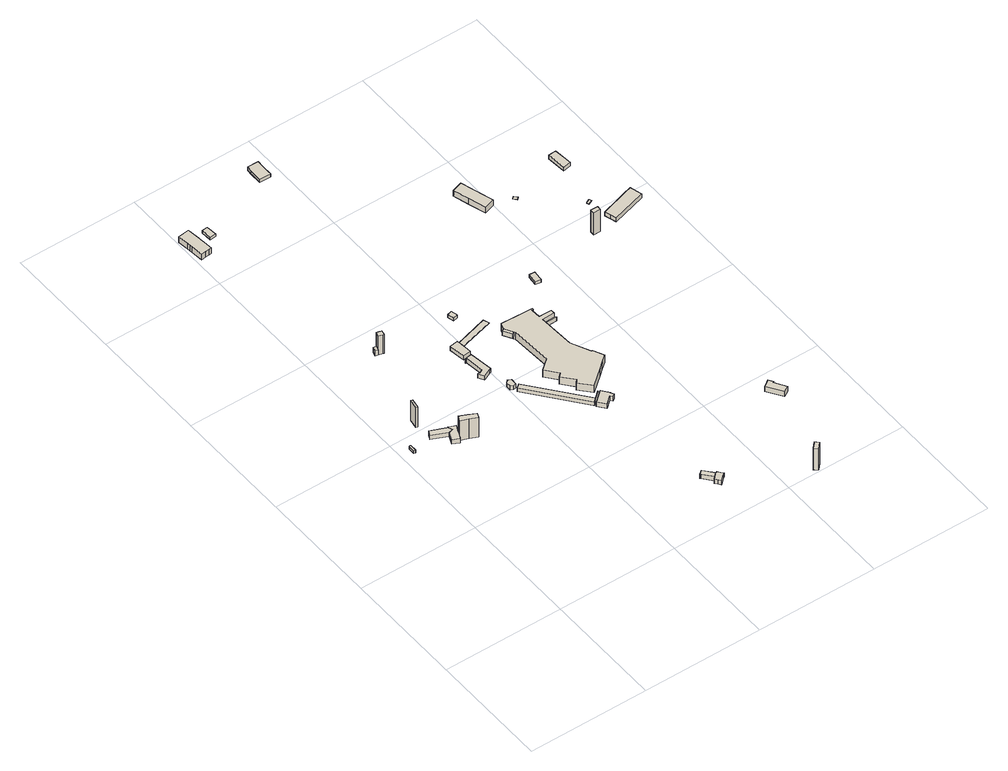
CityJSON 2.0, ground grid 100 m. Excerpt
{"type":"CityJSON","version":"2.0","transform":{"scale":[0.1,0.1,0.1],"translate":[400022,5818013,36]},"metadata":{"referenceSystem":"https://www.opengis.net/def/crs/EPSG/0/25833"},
"CityObjects":{
"building1":{"type":"Building","attributes":{"Gemeindeschluessel":"11000011","BezugspunktDach":"2200","function":"31001_3260","measuredHeight":2.82,"storeysAboveGround":1},"address":[{"country":"Germany","locality":"Berlin","thoroughfareNumber":"125 (143)","thoroughfareName":"Am Tierpark"}],"geometry":[{"type":"Solid","lod":"1","boundaries":[[[[0,1,2,3,4]],[[5,6,7,8,9]],[[5,9,4,3]],[[6,5,3,2]],[[7,6,2,1]],[[8,7,1,0]],[[9,8,0,4]]]]}]},
"building2":{"type":"Building","attributes":{"Gemeindeschluessel":"11000011","BezugspunktDach":"2200","function":"31001_3260","measuredHeight":19.99,"storeysAboveGround":1},"address":[{"country":"Germany","locality":"Berlin","thoroughfareNumber":"125 (144)","thoroughfareName":"Am Tierpark"}],"geometry":[{"type":"Solid","lod":"1","boundaries":[[[[10,11,12,13]],[[14,15,16,17]],[[14,17,13,12]],[[15,14,12,11]],[[16,15,11,10]],[[17,16,10,13]]]]}]},
"building3":{"type":"Building","attributes":{"Gemeindeschluessel":"11000011","function":"31001_3260"},"address":[{"country":"Germany","locality":"Berlin","thoroughfareNumber":"125 (142)","thoroughfareName":"Am Tierpark"}],"children":["building3-1","building3-2","building3-3"]},
"building3-1":{"type":"BuildingPart","attributes":{"BezugspunktDach":"2200","measuredHeight":20.46,"storeysAboveGround":1},"parents":["building3"],"geometry":[{"type":"MultiSurface","lod":"1","boundaries":[[[18,19,20,21,22,23]],[[24,25,26,27,28,29]],[[24,30,31,23,22]],[[25,24,22,21]],[[26,25,21,20]],[[27,26,20,19]],[[28,27,19,18]],[[29,28,18,23]],[[29,32,31,30,24,33]]]}]},
"building3-2":{"type":"BuildingPart","attributes":{"BezugspunktDach":"2200","measuredHeight":5.17,"storeysAboveGround":1},"parents":["building3"],"geometry":[{"type":"Solid","lod":"1","boundaries":[[[[34,35,36,37,38,39,40,41,42,43]],[[44,45,46,47,48,49,50,51,52,53]],[[44,53,43,42]],[[45,44,42,41]],[[46,45,41,40]],[[47,46,40,39]],[[48,47,39,38]],[[49,48,38,37]],[[50,49,37,36]],[[51,50,36,35]],[[53,52,34,43]],[[35,34,52,51]]]]}]},
"building3-3":{"type":"BuildingPart","attributes":{"BezugspunktDach":"2200","measuredHeight":5.37,"storeysAboveGround":1},"parents":["building3"],"geometry":[{"type":"MultiSurface","lod":"1","boundaries":[[[54,55,31,30,56,57,58,59,38,37,35,34,60]],[[52,51,49,48,61,62,63,64,24,29,65,66,67]],[[52,67,60,34]],[[68,35,34,35]],[[49,51,35,37]],[[48,49,37,38]],[[61,48,38,59]],[[62,61,59,58]],[[63,62,58,57]],[[64,63,57,56]],[[24,64,56,30]],[[65,29,31,55]],[[66,65,55,54]],[[67,66,54,60]],[[51,52,34,35,68]],[[29,24,30,31]]]}]},
"building4":{"type":"Building","attributes":{"Gemeindeschluessel":"11000011","BezugspunktDach":"2200","function":"51009_1610","measuredHeight":5.18,"storeysAboveGround":0},"address":[{"country":"Germany","locality":"Berlin"}],"geometry":[{"type":"Solid","lod":"1","boundaries":[[[[69,70,71,72]],[[73,74,75,76]],[[73,76,72,71]],[[74,73,71,70]],[[75,74,70,69]],[[76,75,69,72]]]]}]},
"building5":{"type":"Building","attributes":{"Gemeindeschluessel":"11000011","BezugspunktDach":"2200","function":"31001_3260","measuredHeight":18.67,"storeysAboveGround":1},"address":[{"country":"Germany","locality":"Berlin","thoroughfareNumber":"125 (188)","thoroughfareName":"Am Tierpark"}],"geometry":[{"type":"Solid","lod":"1","boundaries":[[[[77,78,79,80,81,82]],[[83,84,85,86,87,88]],[[83,88,82,81]],[[84,83,81,80]],[[85,84,80,79]],[[86,85,79,78]],[[87,86,78,77]],[[88,87,77,82]]]]}]},
"building6":{"type":"Building","attributes":{"Gemeindeschluessel":"11000011","BezugspunktDach":"2200","function":"31001_3264","measuredHeight":6.78,"storeysAboveGround":1},"address":[{"country":"Germany","locality":"Berlin","thoroughfareNumber":"125 (186)","thoroughfareName":"Am Tierpark"}],"geometry":[{"type":"Solid","lod":"1","boundaries":[[[[89,90,91,92,93,94,95,96,97,98,99,100,101]],[[102,103,104,105,106,107,108,109,110,111,112,113,114]],[[102,114,101,100]],[[103,102,100,99]],[[104,103,99,98]],[[105,104,98,97]],[[106,105,97,96]],[[107,106,96,95]],[[108,107,95,94]],[[109,108,94,93]],[[110,109,93,92]],[[111,110,92,91]],[[112,111,91,90]],[[113,112,90,89]],[[114,113,89,101]]]]}]},
"building7":{"type":"Building","attributes":{"Gemeindeschluessel":"11000011","BezugspunktDach":"2200","function":"51009_1610","measuredHeight":2.52,"storeysAboveGround":0},"address":[{"country":"Germany","locality":"Berlin"}],"geometry":[{"type":"Solid","lod":"1","boundaries":[[[[115,116,117,118]],[[119,120,121,122]],[[119,122,118,117]],[[120,119,117,116]],[[121,120,116,115]],[[122,121,115,118]]]]}]},
"building8":{"type":"Building","attributes":{"Gemeindeschluessel":"11000011","BezugspunktDach":"2200","function":"51009_1610","measuredHeight":3.75,"storeysAboveGround":0},"address":[{"country":"Germany","locality":"Berlin"}],"geometry":[{"type":"Solid","lod":"1","boundaries":[[[[123,124,125,126,127,128]],[[129,130,131,132,133,134]],[[129,134,128,127]],[[130,129,127,126]],[[131,130,126,125]],[[132,131,125,124]],[[133,132,124,123]],[[134,133,123,128]]]]}]},
"building9":{"type":"Building","attributes":{"Gemeindeschluessel":"11000011","BezugspunktDach":"2200","function":"31001_3260","measuredHeight":4.05,"storeysAboveGround":1},"address":[{"country":"Germany","locality":"Berlin","thoroughfareNumber":"125 (147)","thoroughfareName":"Am Tierpark"}],"geometry":[{"type":"Solid","lod":"1","boundaries":[[[[135,136,137,138,139,140,141,142,143,144,145]],[[146,147,148,149,150,151,152,153,154,155,156]],[[146,156,145,144]],[[147,146,144,143]],[[148,147,143,142]],[[149,148,142,141]],[[150,149,141,140]],[[151,150,140,139]],[[152,151,139,138]],[[153,152,138,137]],[[154,153,137,136]],[[155,154,136,135]],[[156,155,135,145]]]]}]},
"building10":{"type":"Building","attributes":{"Gemeindeschluessel":"11000011","BezugspunktDach":"2200","function":"31001_3260","measuredHeight":4.13,"storeysAboveGround":1},"address":[{"country":"Germany","locality":"Berlin","thoroughfareNumber":"125 (148)","thoroughfareName":"Am Tierpark"}],"geometry":[{"type":"Solid","lod":"1","boundaries":[[[[157,158,159,160,161]],[[162,163,164,165,166]],[[162,166,161,160]],[[163,162,160,159]],[[164,163,159,158]],[[165,164,158,157]],[[166,165,157,161]]]]}]},
"building11":{"type":"Building","attributes":{"Gemeindeschluessel":"11000011","BezugspunktDach":"2200","function":"51009_1610","measuredHeight":3.5,"storeysAboveGround":0},"address":[{"country":"Germany","locality":"Berlin"}],"geometry":[{"type":"Solid","lod":"1","boundaries":[[[[167,168,169,170,171,172]],[[173,174,175,176,177,178]],[[173,178,172,171]],[[174,173,171,170]],[[175,174,170,169]],[[176,175,169,168]],[[177,176,168,167]],[[178,177,167,172]]]]}]},
"building12":{"type":"Building","attributes":{"Gemeindeschluessel":"11000011","function":"31001_3264"},"address":[{"country":"Germany","locality":"Berlin","thoroughfareNumber":"125 (109)","thoroughfareName":"Am Tierpark"}],"children":["building12-1","building12-2"]},
"building12-1":{"type":"BuildingPart","attributes":{"BezugspunktDach":"2200","measuredHeight":5.19,"storeysAboveGround":1},"parents":["building12"],"geometry":[{"type":"MultiSurface","lod":"1","boundaries":[[[179,180,181,182,183,184,185,186,187,188]],[[189,190,191,192,193,194,195,196,197,198]],[[189,198,188,187]],[[191,190,186,185]],[[192,191,185,184]],[[193,192,184,183]],[[194,193,183,182]],[[195,194,182,181]],[[196,195,181,180]],[[197,196,180,179]],[[198,197,179,188]],[[199,200,186,190]],[[189,187,200,199]]]}]},
"building12-2":{"type":"BuildingPart","attributes":{"BezugspunktDach":"2200","measuredHeight":5.1,"storeysAboveGround":1},"parents":["building12"],"geometry":[{"type":"MultiSurface","lod":"1","boundaries":[[[201,187,200,186,202,203]],[[204,190,199,189,205,206]],[[204,206,203,202]],[[190,204,202,186]],[[205,189,187,201]],[[206,205,201,203]],[[199,190,186,200]],[[207,189,208,199,200,187]]]}]},
"building13":{"type":"Building","attributes":{"Gemeindeschluessel":"11000011","BezugspunktDach":"2200","function":"51009_1610","measuredHeight":3.79,"storeysAboveGround":0},"address":[{"country":"Germany","locality":"Berlin"}],"geometry":[{"type":"Solid","lod":"1","boundaries":[[[[209,210,211,212,213]],[[214,215,216,217,218]],[[214,218,213,212]],[[215,214,212,211]],[[216,215,211,210]],[[217,216,210,209]],[[218,217,209,213]]]]}]},
"building14":{"type":"Building","attributes":{"Gemeindeschluessel":"11000011","BezugspunktDach":"2200","function":"51009_1610","measuredHeight":0.541,"storeysAboveGround":0},"address":[{"country":"Germany","locality":"Berlin"}],"geometry":[{"type":"Solid","lod":"1","boundaries":[[[[219,220,221,222]],[[223,224,225,226]],[[223,226,222,221]],[[224,223,221,220]],[[225,224,220,219]],[[226,225,219,222]]]]}]},
"building15":{"type":"Building","attributes":{"Gemeindeschluessel":"11000011","BezugspunktDach":"2200","function":"31001_3260","measuredHeight":4.61,"storeysAboveGround":1},"address":[{"country":"Germany","locality":"Berlin","thoroughfareNumber":"125 (145)","thoroughfareName":"Am Tierpark"}],"geometry":[{"type":"Solid","lod":"1","boundaries":[[[[227,228,229,230,231,232,233,234,210,209,235]],[[236,237,238,239,240,241,242,243,244,245,246]],[[236,246,235,209]],[[237,236,209,210]],[[238,237,210,234]],[[239,238,234,233]],[[240,239,233,232]],[[241,240,232,231]],[[242,241,231,230]],[[243,242,230,229]],[[244,243,229,228]],[[245,244,228,227]],[[246,245,227,235]]]]}]},
"building16":{"type":"Building","attributes":{"Gemeindeschluessel":"11000011","BezugspunktDach":"2200","function":"31001_3260","measuredHeight":3.02,"storeysAboveGround":1},"address":[{"country":"Germany","locality":"Berlin","thoroughfareNumber":"125 (149)","thoroughfareName":"Am Tierpark"}],"geometry":[{"type":"Solid","lod":"1","boundaries":[[[[247,248,249,250]],[[251,252,253,254]],[[251,254,250,249]],[[252,251,249,248]],[[253,252,248,247]],[[254,253,247,250]]]]}]},
"building17":{"type":"Building","attributes":{"Gemeindeschluessel":"11000011","BezugspunktDach":"2200","function":"51009_1610","measuredHeight":4.26,"storeysAboveGround":0},"address":[{"country":"Germany","locality":"Berlin"}],"geometry":[{"type":"Solid","lod":"1","boundaries":[[[[255,256,257,258]],[[259,260,261,262]],[[259,262,258,257]],[[260,259,257,256]],[[261,260,256,255]],[[262,261,255,258]]]]}]},
"building18":{"type":"Building","attributes":{"name":"Cafeteria","Gemeindeschluessel":"11000011","BezugspunktDach":"2200","function":"31001_3260","measuredHeight":7.08,"storeysAboveGround":1},"address":[{"country":"Germany","locality":"Berlin","thoroughfareNumber":"125 (146)","thoroughfareName":"Am Tierpark"}],"geometry":[{"type":"Solid","lod":"1","boundaries":[[[[263,264,265,266,267,268,269,270,271,272,273,274,275,276,277,278,279,280,281,282,283,257,256,284,285,286]],[[287,288,289,290,291,292,293,294,295,296,297,298,299,300,301,302,303,304,305,306,307,308,309,310,311,312]],[[287,312,286,285]],[[288,287,285,284]],[[289,288,284,256]],[[290,289,256,257]],[[291,290,257,283]],[[292,291,283,282]],[[293,292,282,281]],[[294,293,281,280]],[[295,294,280,279]],[[296,295,279,278]],[[297,296,278,277]],[[298,297,277,276]],[[299,298,276,275]],[[300,299,275,274]],[[301,300,274,273]],[[302,301,273,272]],[[303,302,272,271]],[[304,303,271,270]],[[305,304,270,269]],[[306,305,269,268]],[[307,306,268,267]],[[308,307,267,266]],[[309,308,266,265]],[[310,309,265,264]],[[311,310,264,263]],[[312,311,263,286]]]]}]},
"building19":{"type":"Building","attributes":{"Gemeindeschluessel":"11000011","BezugspunktDach":"2200","function":"31001_3264","measuredHeight":3.42,"storeysAboveGround":1},"address":[{"country":"Germany","locality":"Berlin","thoroughfareNumber":"125 (185)","thoroughfareName":"Am Tierpark"}],"geometry":[{"type":"Solid","lod":"1","boundaries":[[[[313,314,315,316,317,318]],[[319,320,321,322,323,324]],[[319,324,318,317]],[[320,319,317,316]],[[321,320,316,315]],[[322,321,315,314]],[[323,322,314,313]],[[324,323,313,318]]]]}]},
"building20":{"type":"Building","attributes":{"Gemeindeschluessel":"11000011","BezugspunktDach":"2200","function":"31001_3264","measuredHeight":21.3,"storeysAboveGround":1},"address":[{"country":"Germany","locality":"Berlin","thoroughfareNumber":"125 (108)","thoroughfareName":"Am Tierpark"}],"geometry":[{"type":"Solid","lod":"1","boundaries":[[[[325,326,327,328,329]],[[330,331,332,333,334]],[[330,334,329,328]],[[331,330,328,327]],[[332,331,327,326]],[[333,332,326,325]],[[334,333,325,329]]]]}]},
"building21":{"type":"Building","attributes":{"Gemeindeschluessel":"11000011","BezugspunktDach":"2200","function":"51009_1610","measuredHeight":3.77,"storeysAboveGround":0},"address":[{"country":"Germany","locality":"Berlin"}],"geometry":[{"type":"Solid","lod":"1","boundaries":[[[[335,336,337,338]],[[339,340,341,342]],[[339,342,338,337]],[[340,339,337,336]],[[341,340,336,335]],[[342,341,335,338]]]]}]},
"building22":{"type":"Building","attributes":{"Gemeindeschluessel":"11000011","BezugspunktDach":"2200","function":"31001_3260","measuredHeight":2.83,"storeysAboveGround":1},"address":[{"country":"Germany","locality":"Berlin","thoroughfareNumber":"125 (150)","thoroughfareName":"Am Tierpark"}],"geometry":[{"type":"Solid","lod":"1","boundaries":[[[[343,344,345,346,347]],[[348,349,350,351,352]],[[348,352,347,346]],[[349,348,346,345]],[[350,349,345,344]],[[351,350,344,343]],[[352,351,343,347]]]]}]},
"building23":{"type":"Building","attributes":{"Gemeindeschluessel":"11000011","BezugspunktDach":"2200","function":"31001_3264","measuredHeight":7.13,"storeysAboveGround":1},"address":[{"country":"Germany","locality":"Berlin","thoroughfareNumber":"125 (151)","thoroughfareName":"Am Tierpark"}],"geometry":[{"type":"Solid","lod":"1","boundaries":[[[[353,354,355,356,357,358,359]],[[360,361,362,363,364,365,366]],[[360,366,359,358]],[[361,360,358,357]],[[362,361,357,356]],[[363,362,356,355]],[[364,363,355,354]],[[365,364,354,353]],[[366,365,353,359]]]]}]},
"building24":{"type":"Building","attributes":{"Gemeindeschluessel":"11000011","BezugspunktDach":"2200","function":"31001_3264","measuredHeight":5.59,"storeysAboveGround":1},"address":[{"country":"Germany","locality":"Berlin","thoroughfareNumber":"125 (171)","thoroughfareName":"Am Tierpark"}],"geometry":[{"type":"Solid","lod":"1","boundaries":[[[[367,368,369,370,371,372]],[[373,374,375,376,377,378]],[[373,378,372,371]],[[374,373,371,370]],[[375,374,370,369]],[[376,375,369,368]],[[377,376,368,367]],[[378,377,367,372]]]]}]},
"building25":{"type":"Building","attributes":{"Gemeindeschluessel":"11000011","BezugspunktDach":"2200","function":"31001_3260","measuredHeight":0.181,"storeysAboveGround":1},"address":[{"country":"Germany","locality":"Berlin","thoroughfareNumber":"125 (170)","thoroughfareName":"Am Tierpark"}],"geometry":[{"type":"Solid","lod":"1","boundaries":[[[[379,380,381,382]],[[383,384,385,386]],[[383,386,382,381]],[[384,383,381,380]],[[385,384,380,379]],[[386,385,379,382]]]]}]},
"building26":{"type":"Building","attributes":{"Gemeindeschluessel":"11000011","BezugspunktDach":"2200","function":"31001_3260","measuredHeight":21.91,"storeysAboveGround":1},"address":[{"country":"Germany","locality":"Berlin","thoroughfareNumber":"125 (165)","thoroughfareName":"Am Tierpark"}],"geometry":[{"type":"Solid","lod":"1","boundaries":[[[[387,388,389,390]],[[391,392,393,394]],[[391,394,390,389]],[[392,391,389,388]],[[393,392,388,387]],[[394,393,387,390]]]]}]},
"building27":{"type":"Building","attributes":{"Gemeindeschluessel":"11000011","BezugspunktDach":"2200","function":"31001_3260","measuredHeight":0.59,"storeysAboveGround":1},"address":[{"country":"Germany","locality":"Berlin","thoroughfareNumber":"125 (167)","thoroughfareName":"Am Tierpark"}],"geometry":[{"type":"Solid","lod":"1","boundaries":[[[[395,396,397,398,399,400]],[[401,402,403,404,405,406]],[[401,406,400,399]],[[402,401,399,398]],[[403,402,398,397]],[[404,403,397,396]],[[405,404,396,395]],[[406,405,395,400]]]]}]},
"building28":{"type":"Building","attributes":{"Gemeindeschluessel":"11000011","BezugspunktDach":"2200","function":"31001_3260","measuredHeight":4.33,"storeysAboveGround":1},"address":[{"country":"Germany","locality":"Berlin","thoroughfareNumber":"125 (166)","thoroughfareName":"Am Tierpark"}],"geometry":[{"type":"Solid","lod":"1","boundaries":[[[[407,408,409,410,411,412,413,414]],[[415,416,417,418,419,420,421,422]],[[415,422,414,413]],[[416,415,413,412]],[[417,416,412,411]],[[418,417,411,410]],[[419,418,410,409]],[[420,419,409,408]],[[421,420,408,407]],[[422,421,407,414]]]]}]},
"building29":{"type":"Building","attributes":{"Gemeindeschluessel":"11000011","BezugspunktDach":"2200","function":"31001_3264","measuredHeight":3.63,"storeysAboveGround":1},"address":[{"country":"Germany","locality":"Berlin","thoroughfareNumber":"125 (168)","thoroughfareName":"Am Tierpark"}],"geometry":[{"type":"Solid","lod":"1","boundaries":[[[[423,424,425,426]],[[427,428,429,430]],[[427,430,426,425]],[[428,427,425,424]],[[429,428,424,423]],[[430,429,423,426]]]]}]}
},
"vertices":[
[89,1836,40],[102,1835,40],[103,1893,40],[98,1893,40],[89,1893,40],[98,1893,12],[103,1893,12],[102,1835,12],[89,1836,12],[89,1893,12],
[269,2032,212],[281,2110,212],[265,2112,212],[254,2035,212],[265,2112,12],[281,2110,12],[269,2032,12],[254,2035,12],
[489,1724,206],[552,1696,206],[570,1736,206],[507,1765,206],[445,1794,206],[426,1751,206],[445,1794,10],[507,1765,10],[570,1736,10],[552,1696,10],[489,1724,10],[426,1751,10],[445,1794,53],[426,1751,53],[426,1751,30],[442,1789,10],
[388,1824,53],[389,1823,53],[425,1833,53],[409,1866,53],[408,1867,53],[369,1884,53],[281,1922,53],[272,1902,53],[269,1893,53],[263,1881,53],[269,1893,10],[272,1902,10],[281,1922,10],[369,1884,10],[408,1867,10],[409,1866,10],[425,1833,10],[389,1823,10],[388,1824,10],[263,1881,10],
[415,1728,53],[425,1751,53],[444,1795,53],[469,1849,53],[440,1861,53],[412,1873,53],[358,1754,53],[412,1873,10],[440,1861,10],[469,1849,10],[444,1795,10],[425,1751,10],[415,1728,10],[358,1754,10],[389,1823,31],
[473,2770,56],[483,2807,56],[461,2812,56],[452,2777,56],[461,2812,5],[483,2807,5],[473,2770,5],[452,2777,5],
[510,2760,194],[515,2758,194],[525,2796,194],[506,2801,194],[483,2807,194],[473,2770,194],[483,2807,7],[506,2801,7],[525,2796,7],[515,2758,7],[510,2760,7],[473,2770,7],
[17,4398,71],[20,4371,71],[22,4351,71],[33,4253,71],[72,4258,71],[106,4262,71],[127,4265,71],[116,4362,71],[114,4383,71],[113,4394,71],[102,4490,71],[100,4501,71],[7,4489,71],[100,4501,16],[102,4490,16],[113,4394,16],[114,4383,16],[116,4362,16],[127,4265,16],[106,4262,16],[72,4258,16],[33,4253,16],[22,4351,16],[20,4371,16],[17,4398,16],[7,4489,16],
[203,4378,38],[252,4383,38],[243,4471,38],[195,4466,38],[243,4471,13],[252,4383,13],[203,4378,13],[195,4466,13],
[991,1917,74],[1014,1902,74],[1036,1909,74],[1039,1964,74],[1012,1976,74],[991,1958,74],[1012,1976,37],[1039,1964,37],[1036,1909,37],[1014,1902,37],[991,1917,37],[991,1958,37],
[916,2111,62],[983,2142,62],[993,2147,62],[965,2339,62],[907,2331,62],[908,2325,62],[915,2326,62],[934,2171,62],[903,2155,62],[899,2163,62],[890,2159,62],[899,2163,21],[903,2155,21],[934,2171,21],[915,2326,21],[908,2325,21],[907,2331,21],[965,2339,21],[993,2147,21],[983,2142,21],[916,2111,21],[890,2159,21],
[910,2354,68],[977,2363,68],[967,2453,68],[962,2497,68],[893,2487,68],[962,2497,27],[967,2453,27],[977,2363,27],[910,2354,27],[893,2487,27],
[1382,1428,70],[1387,1432,70],[1379,1442,70],[1406,1466,70],[1055,1900,70],[1021,1874,70],[1055,1900,35],[1406,1466,35],[1379,1442,35],[1387,1432,35],[1382,1428,35],[1021,1874,35],
[1621,318,55],[1638,296,55],[1680,335,55],[1695,348,55],[1679,369,55],[1663,390,55],[1653,382,55],[1649,386,55],[1621,358,55],[1604,341,55],[1621,358,13],[1649,386,13],[1653,382,13],[1663,390,13],[1679,369,13],[1695,348,13],[1680,335,13],[1638,296,13],[1621,318,13],[1604,341,13],[1635,372,13],[1635,372,55],
[1557,432,55],[1583,465,55],[1551,438,55],[1583,465,13],[1557,432,13],[1551,438,13],[1621,358,17],[1625,362,13],
[1387,1432,76],[1465,1497,76],[1456,1508,76],[1406,1466,76],[1379,1442,76],[1406,1466,38],[1456,1508,38],[1465,1497,38],[1387,1432,38],[1379,1442,38],
[967,2453,36],[1269,2535,36],[1252,2580,36],[962,2497,36],[1252,2580,30],[1269,2535,30],[967,2453,30],[962,2497,30],
[1431,1368,76],[1494,1420,76],[1510,1400,76],[1532,1417,76],[1525,1426,76],[1515,1437,76],[1519,1441,76],[1471,1502,76],[1382,1428,76],[1387,1432,30],[1465,1497,30],[1471,1502,30],[1519,1441,30],[1515,1437,30],[1525,1426,30],[1532,1417,30],[1510,1400,30],[1494,1420,30],[1431,1368,30],[1382,1428,30],
[1093,2716,45],[1131,2725,45],[1118,2776,45],[1080,2766,45],[1118,2776,14],[1131,2725,14],[1093,2716,14],[1080,2766,14],
[1308,2311,80],[1329,2324,80],[1289,2392,80],[1268,2379,80],[1289,2392,38],[1329,2324,38],[1308,2311,38],[1268,2379,38],
[1350,1806,80],[1320,1778,80],[1402,1682,80],[1381,1660,80],[1465,1563,80],[1599,1674,80],[1649,1715,80],[1703,1759,80],[1661,1848,80],[1653,1845,80],[1578,2005,80],[1563,2289,80],[1562,2300,80],[1666,2303,80],[1665,2339,80],[1560,2339,80],[1556,2421,80],[1569,2421,80],[1570,2433,80],[1511,2435,80],[1308,2443,80],[1335,2313,80],[1354,1975,80],[1266,1903,80],[1354,1975,9],[1335,2313,9],[1329,2324,9],[1289,2392,9],[1308,2443,9],[1511,2435,9],[1570,2433,9],[1569,2421,9],[1556,2421,9],[1560,2339,9],[1665,2339,9],[1666,2303,9],[1562,2300,9],[1563,2289,9],[1578,2005,9],[1653,1845,9],[1661,1848,9],[1703,1759,9],[1649,1715,9],[1599,1674,9],[1465,1563,9],[1381,1660,9],[1402,1682,9],[1320,1778,9],[1350,1806,9],[1266,1903,9],
[907,4617,51],[908,4715,51],[909,4764,51],[818,4767,51],[817,4720,51],[815,4618,51],[817,4720,17],[818,4767,17],[909,4764,17],[908,4715,17],[907,4617,17],[815,4618,17],
[2269,8,224],[2314,55,224],[2297,72,224],[2288,81,224],[2242,34,224],[2288,81,11],[2297,72,11],[2314,55,11],[2269,8,11],[2242,34,11],
[1563,2289,45],[1677,2291,45],[1666,2303,45],[1562,2300,45],[1666,2303,7],[1677,2291,7],[1563,2289,7],[1562,2300,7],
[1816,2659,36],[1818,2677,36],[1825,2742,36],[1779,2747,36],[1769,2665,36],[1779,2747,8],[1825,2742,8],[1818,2677,8],[1816,2659,8],[1769,2665,8],
[2516,733,56],[2562,763,56],[2504,856,56],[2511,861,56],[2489,897,56],[2445,866,56],[2433,858,56],[2445,866,7],[2489,897,7],[2511,861,7],[2504,856,7],[2562,763,7],[2516,733,7],[2433,858,7],
[1866,3574,69],[1909,3432,69],[1996,3460,69],[1953,3599,69],[1913,3730,69],[1828,3703,69],[1913,3730,13],[1953,3599,13],[1996,3460,13],[1909,3432,13],[1866,3574,13],[1828,3703,13],
[2169,3408,11],[2187,3425,11],[2165,3452,11],[2147,3434,11],[2165,3452,9],[2187,3425,9],[2169,3408,9],[2147,3434,9],
[2452,2815,224],[2452,2848,224],[2394,2849,224],[2394,2815,224],[2394,2849,5],[2452,2848,5],[2452,2815,5],[2394,2815,5],
[2547,3070,12],[2582,3088,12],[2573,3106,12],[2571,3108,12],[2543,3094,12],[2537,3091,12],[2543,3094,6],[2571,3108,6],[2573,3106,6],[2582,3088,6],[2547,3070,6],[2537,3091,6],
[2582,2868,45],[2596,2820,45],[2881,2902,45],[2867,2952,45],[2853,3002,45],[2782,2981,45],[2702,2957,45],[2567,2916,45],[2702,2957,8],[2782,2981,8],[2853,3002,8],[2867,2952,8],[2881,2902,8],[2596,2820,8],[2582,2868,8],[2567,2916,8],
[2598,3440,47],[2664,3451,47],[2647,3603,47],[2585,3599,47],[2647,3603,10],[2664,3451,10],[2598,3440,10],[2585,3599,10]
]}
